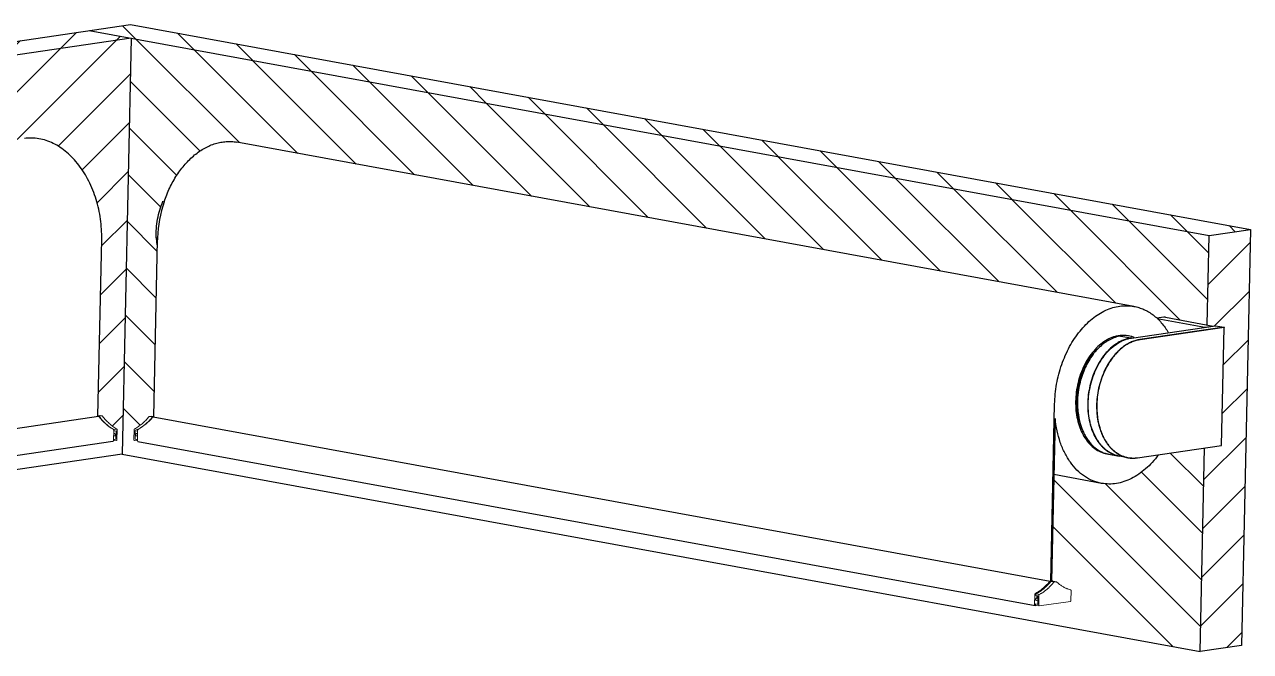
# Model space of a CAD drawing. Header units: inches. Extents: x 400 to 591, y -105 to 194.
# Drawn here: x 445.84 to 452.65, y 66.95 to 70.43 of the extents above; entities that cross this region are included whole.
import ezdxf

# ---------------------------------------------------------------- set-up
doc = ezdxf.new("R2010")
doc.units = ezdxf.units.IN
doc.header["$MEASUREMENT"] = 0
for name, color, linetype, lineweight in [('FABRIC-ROLL', 7, 'Continuous', 30), ('HEMBAR-ENDCAP', 7, 'Continuous', 9), ('SHADE-BRACKET', 7, 'Continuous', 30), ('STRUCTURE-SUB-STRUCTURE_THICK', 7, 'Continuous', 30), ('STRUCTURE-SUB-STRUCTURE_THIN', 7, 'Continuous', 9), ('TEXT', 7, 'Continuous', 18)]:
    doc.layers.add(name, color=color, linetype=linetype, lineweight=lineweight)

# ---------------------------------------------------------------- blocks, each defined once
blk = doc.blocks.new('VIEW_2_085633')
at = {"layer": 'STRUCTURE-SUB-STRUCTURE_THIN', "transparency": 33554559}
h = blk.add_hatch(dxfattribs=at)
h.set_pattern_fill('ANSI31', color=256, scale=1.5)
h.paths.add_polyline_path([(446.4296, 70.3555), (446.1965, 70.3982), (440.1925, 69.5181), (440.4257, 69.4754)])
h = blk.add_hatch(dxfattribs=at)
h.set_pattern_fill('ANSI31', color=256, scale=1.5, angle=90)
h.paths.add_polyline_path([(446.4259, 70.4318), (446.1965, 70.3982), (452.4206, 69.2589), (452.65, 69.2925)])
h = blk.add_hatch(dxfattribs=at)
h.set_pattern_fill('ANSI31', color=256, scale=1.5)
h.paths.add_polyline_path([(452.65, 69.2925), (452.4206, 69.2589), (452.4099, 68.7618), (452.4428, 68.7558), (452.4563, 68.7578), (452.5053, 68.7488), (452.5033, 68.7485), (452.4892, 68.0919), (452.3952, 68.0782), (452.3709, 66.947), (452.6003, 66.9806)])
at = {"layer": 'FABRIC-ROLL', "linetype": 'Continuous'}
for p, q in [((452.0023, 68.8653), (447.017, 69.7778)), ((446.6066, 69.4489), (446.6066, 69.4491)), ((446.6066, 69.4489), (446.6066, 69.4491)), ((446.2453, 68.2542), (446.2664, 69.2384)), ((446.5553, 68.2505), (446.5764, 69.2346)), ((451.5405, 67.3354), (451.5617, 68.3221)), ((441.3434, 67.5352), (446.248, 68.2542)), ((446.5526, 68.2505), (451.5378, 67.338)), ((451.5646, 68.2425), (451.5452, 67.3378)), ((441.4244, 67.3965), (446.329, 68.1154)), ((446.4677, 68.115), (451.4529, 67.2025)), ((451.8222, 67.8816), (451.5579, 67.93))]:
    blk.add_line(p, q, dxfattribs=at)
at = {"layer": 'FABRIC-ROLL', "color": 7, "linetype": 'Continuous'}
for p, q in [((446.5696, 69.2469), (446.5696, 69.2471)), ((446.5696, 69.2471), (446.5696, 69.2469))]:
    blk.add_line(p, q, dxfattribs=at)
at = {"layer": 'FABRIC-ROLL', "linetype": 'Continuous'}
blk.add_arc((447.2967, 69.2183), 0.7205, 161.49634, 177.75657, dxfattribs=at)
at = {"layer": 'FABRIC-ROLL', "color": 7, "linetype": 'Continuous'}
for centre, radius, start, end in [((447.0121, 69.264), 0.4428, 182.21292, 183.86288), ((447.005, 69.2636), 0.4356, 183.86318, 184.68506), ((446.9865, 69.2617), 0.4171, 184.6437, 189.51261), ((447.2738, 69.2196), 0.6975, 177.78756, 178.76739)]:
    blk.add_arc(centre, radius, start, end, dxfattribs=at)
at = {"layer": 'FABRIC-ROLL', "linetype": 'Continuous'}
for points, knots in [([(446.2664, 69.2384), (446.2672, 69.2758), (446.2627, 69.3508), (446.2385, 69.46), (446.198, 69.5615), (446.1516, 69.6368), (446.108, 69.6883), (446.0733, 69.7215), (446.0365, 69.7495), (445.998, 69.7717), (445.9583, 69.7881), (445.918, 69.7982), (445.8775, 69.802), (445.8507, 69.8002), (445.8376, 69.7983)], [0, 0, 0, 0, 0.141868, 0.283873, 0.42247, 0.554553, 0.617508, 0.678137, 0.736403, 0.792396, 0.846335, 0.898578, 0.949606, 1, 1, 1, 1]), ([(446.6135, 69.447), (446.6223, 69.4733), (446.6428, 69.5242), (446.682, 69.5946), (446.7284, 69.6562), (446.7805, 69.7073), (446.8371, 69.7463), (446.8874, 69.7681), (446.9279, 69.778), (446.958, 69.7818), (446.9878, 69.7819), (447.0074, 69.7796), (447.017, 69.7778)], [0, 0, 0, 0, 0.147273, 0.289782, 0.425848, 0.554344, 0.674896, 0.788059, 0.842418, 0.895621, 0.948017, 1, 1, 1, 1]), ([(446.5696, 69.2471), (446.569, 69.2642), (446.5696, 69.2988), (446.5762, 69.3502), (446.5883, 69.4006), (446.5999, 69.4331), (446.6066, 69.4489)], [0, 0, 0, 0, 0.248403, 0.5, 0.751597, 1, 1, 1, 1]), ([(451.5617, 68.3221), (451.5625, 68.3594), (451.5701, 68.4339), (451.5981, 68.5417), (451.6417, 68.6413), (451.69, 68.7147), (451.7345, 68.7646), (451.7696, 68.7965), (451.8066, 68.823), (451.8449, 68.8439), (451.8842, 68.8589), (451.9239, 68.8677), (451.9635, 68.8702), (451.9896, 68.8676), (452.0023, 68.8653)], [0, 0, 0, 0, 0.14299, 0.286046, 0.425458, 0.55797, 0.620953, 0.681471, 0.739484, 0.79508, 0.848488, 0.900085, 0.950382, 1, 1, 1, 1]), ([(452.0023, 68.8653), (452.0118, 68.8636), (452.0306, 68.8589), (452.058, 68.8485), (452.0843, 68.8347), (452.1182, 68.8118), (452.1571, 68.7748), (452.1822, 68.7393), (452.1935, 68.7201)], [0, 0, 0, 0, 0.116877, 0.234651, 0.354176, 0.47622, 0.730011, 1, 1, 1, 1]), ([(451.8222, 67.8816), (451.8139, 67.8832), (451.7974, 67.8871), (451.765, 67.8986), (451.7261, 67.9198), (451.6841, 67.9549), (451.6472, 67.999), (451.6161, 68.051), (451.5915, 68.1099), (451.5737, 68.1744), (451.5669, 68.2194), (451.5646, 68.2425)], [0, 0, 0, 0, 0.053473, 0.107263, 0.216852, 0.331032, 0.451307, 0.578484, 0.712701, 0.853513, 1, 1, 1, 1]), ([(452.1376, 68.0395), (452.1271, 68.0252), (452.1051, 67.9981), (452.0687, 67.962), (452.03, 67.9317), (451.9896, 67.9077), (451.9479, 67.8903), (451.9057, 67.8799), (451.8636, 67.8765), (451.8358, 67.8792), (451.8222, 67.8816)], [0, 0, 0, 0, 0.143562, 0.281389, 0.413253, 0.539261, 0.659888, 0.776007, 0.888862, 1, 1, 1, 1])]:
    blk.add_open_spline(points, degree=3, knots=knots, dxfattribs=at)
at = {"layer": 'HEMBAR-ENDCAP', "linetype": 'Continuous'}
for p, q in [((446.2577, 68.2586), (446.2453, 68.2568)), ((446.2453, 68.257), (446.2568, 68.2586)), ((446.2453, 68.2551), (446.2506, 68.2541)), ((446.2681, 68.2567), (446.2506, 68.2541)), ((446.2521, 68.2534), (446.2527, 68.2528)), ((446.2568, 68.2586), (446.2577, 68.2586)), ((446.2577, 68.2586), (446.2681, 68.2567)), ((446.5424, 68.2553), (446.5321, 68.2538)), ((446.5321, 68.2538), (446.5499, 68.2506)), ((446.5432, 68.2553), (446.5424, 68.2553)), ((446.5424, 68.2553), (446.5553, 68.253)), ((446.5432, 68.2553), (446.5553, 68.2531)), ((446.5484, 68.2499), (446.5478, 68.2493)), ((446.5553, 68.2514), (446.5499, 68.2506)), ((446.333, 68.1768), (446.3318, 68.1197)), ((446.337, 68.1257), (446.3322, 68.1266)), ((446.3385, 68.1454), (446.3324, 68.1445)), ((446.3377, 68.1586), (446.3329, 68.1595)), ((446.3507, 68.1835), (446.3332, 68.1809)), ((446.3337, 68.1251), (446.3336, 68.1205)), ((446.3454, 68.1268), (446.3337, 68.1251)), ((446.3348, 68.1777), (446.3347, 68.1724)), ((446.3464, 68.1742), (446.3347, 68.1724)), ((446.3454, 68.1268), (446.3464, 68.1742)), ((446.3523, 68.1802), (446.3511, 68.123)), ((446.4467, 68.1807), (446.4454, 68.1235)), ((446.4484, 68.1839), (446.4662, 68.1806)), ((446.4515, 68.127), (446.4525, 68.1744)), ((446.4515, 68.127), (446.4633, 68.1249)), ((446.4525, 68.1744), (446.4644, 68.1722)), ((446.4589, 68.1453), (446.4656, 68.1441)), ((446.4596, 68.1256), (446.4643, 68.1263)), ((446.4603, 68.1585), (446.465, 68.1592)), ((446.4633, 68.1249), (446.4632, 68.1202)), ((446.4645, 68.1774), (446.4644, 68.1722)), ((446.4662, 68.1736), (446.4644, 68.1722)), ((446.465, 68.1592), (446.4659, 68.1592)), ((446.4663, 68.1765), (446.4651, 68.1194)), ((446.3318, 68.1197), (446.3314, 68.1177)), ((446.3321, 68.1177), (446.3492, 68.1202)), ((446.4472, 68.1206), (446.4647, 68.1173)), ((446.4651, 68.1194), (446.4654, 68.1174)), ((451.5526, 67.3382), (451.5423, 67.3367)), ((451.5601, 67.3335), (451.5423, 67.3367)), ((451.5452, 67.3407), (451.5495, 67.3399)), ((451.5534, 67.3382), (451.5526, 67.3382)), ((451.5704, 67.335), (451.5526, 67.3382)), ((451.5534, 67.3382), (451.5712, 67.335)), ((451.5704, 67.335), (451.5601, 67.3335)), ((451.5712, 67.335), (451.5704, 67.335)), ((451.4516, 67.2639), (451.4503, 67.2069)), ((451.4566, 67.2386), (451.4574, 67.2403)), ((451.4569, 67.2636), (451.4567, 67.2584)), ((451.4686, 67.2562), (451.4567, 67.2584)), ((451.4574, 67.2403), (451.4584, 67.2417)), ((451.4584, 67.2417), (451.4596, 67.2427)), ((451.4764, 67.2635), (451.4586, 67.2668)), ((451.4596, 67.2427), (451.461, 67.2431)), ((451.4657, 67.2438), (451.461, 67.2431)), ((451.4628, 67.2431), (451.463, 67.2517)), ((451.4657, 67.2438), (451.4667, 67.2438)), ((451.4657, 67.2438), (451.4661, 67.2438)), ((451.4661, 67.2438), (451.4667, 67.2438)), ((451.4684, 67.2435), (451.4667, 67.2438)), ((451.4676, 67.2089), (451.4686, 67.2562)), ((451.4747, 67.2603), (451.4734, 67.2031)), ((451.4914, 67.2882), (451.4913, 67.2881)), ((451.4915, 67.2881), (451.4913, 67.288)), ((451.5043, 67.2813), (451.504, 67.2812)), ((451.5043, 67.2811), (451.5041, 67.281)), ((451.652, 67.2293), (451.6532, 67.2865)), ((451.4529, 67.2025), (451.4537, 67.2025)), ((451.4537, 67.2025), (451.4588, 67.2032)), ((451.4557, 67.211), (451.4556, 67.2064)), ((451.4676, 67.2089), (451.4557, 67.211)), ((451.4562, 67.2368), (451.4566, 67.2386)), ((451.4562, 67.2349), (451.4562, 67.2368)), ((451.4565, 67.2332), (451.4562, 67.2349)), ((451.4572, 67.2317), (451.4565, 67.2332)), ((451.4582, 67.2306), (451.4572, 67.2317)), ((451.4574, 67.2035), (451.4752, 67.2002)), ((451.459, 67.2302), (451.4582, 67.2306)), ((451.4594, 67.23), (451.459, 67.2302)), ((451.4596, 67.23), (451.4594, 67.23)), ((451.468, 67.2284), (451.4596, 67.23)), ((451.4638, 67.2096), (451.4676, 67.2102)), ((451.4752, 67.2002), (451.4757, 67.2002)), ((451.4757, 67.2002), (451.6496, 67.2257))]:
    blk.add_line(p, q, dxfattribs=at)
for centre, radius, start, end in [((446.4485, 68.3813), 0.2312, 239.38752, 240.07567), ((446.3276, 68.1376), 0.0139, 287.97977, 295.66248), ((446.321, 68.1567), 0.0208, 49.04839, 54.94033), ((446.3396, 68.1397), 0.0142, 259.62398, 261.61056), ((446.4697, 68.1366), 0.0133, 241.50077, 250.09294), ((446.4622, 68.1401), 0.0139, 278.34744, 282.41648), ((446.3596, 68.3794), 0.2256, 298.19888, 298.92484), ((446.3314, 68.1193), 0.00168, 278.32037, 291.03827), ((446.4653, 68.1189), 0.00161, 246.21008, 259.63203), ((451.3046, 67.5282), 0.3043, 314.1767, 314.67322), ((451.2891, 67.5432), 0.3259, 314.74872, 320.17466), ((451.2776, 67.553), 0.341, 320.15098, 320.35812), ((451.6922, 67.4869), 0.2044, 226.24581, 226.69507), ((451.3483, 67.4666), 0.2241, 298.19475, 298.85191), ((451.3681, 67.4653), 0.229, 298.20805, 300.3511), ((451.3384, 67.4875), 0.2513, 304.23925, 304.93723), ((451.3336, 67.4943), 0.2597, 304.95107, 307.39342), ((451.3652, 67.4703), 0.2348, 300.34947, 301.24152), ((451.3635, 67.4731), 0.2381, 301.24204, 301.94864), ((451.3613, 67.4767), 0.2423, 301.95145, 303.15521), ((451.3558, 67.485), 0.2522, 303.17344, 306.01544), ((451.3493, 67.4939), 0.2633, 306.0816, 307.83226), ((451.3386, 67.5073), 0.2804, 307.87461, 312.09474), ((451.3319, 67.5149), 0.2905, 312.08044, 312.24008), ((451.6915, 67.4478), 0.1636, 247.80692, 249.62499), ((451.6907, 67.4455), 0.161, 249.61394, 255.97319), ((451.4607, 67.2349), 0.00498, 255.02757, 255.52174), ((451.4608, 67.2362), 0.00633, 259.18683, 259.48033)]:
    blk.add_arc(centre, radius, start, end, dxfattribs=at)
for points, knots in [([(446.248, 68.2542), (446.2485, 68.2543), (446.2497, 68.254), (446.2506, 68.2532), (446.251, 68.2528)], [0, 0, 0, 0, 0.465123, 1, 1, 1, 1]), ([(446.2506, 68.2541), (446.2508, 68.2541), (446.2514, 68.2539), (446.2518, 68.2536), (446.2521, 68.2534)], [0, 0, 0, 0, 0.481725, 1, 1, 1, 1]), ([(446.251, 68.2528), (446.2624, 68.2383), (446.2867, 68.2119), (446.3156, 68.1906), (446.3305, 68.182)], [0, 0, 0, 0, 0.516656, 1, 1, 1, 1]), ([(446.2527, 68.2528), (446.2584, 68.2455), (446.2701, 68.2316), (446.2892, 68.2126), (446.3094, 68.1961), (446.3236, 68.1866), (446.3308, 68.1823)], [0, 0, 0, 0, 0.262123, 0.516219, 0.762133, 1, 1, 1, 1]), ([(446.2681, 68.2567), (446.2683, 68.2567), (446.2687, 68.2566), (446.2693, 68.2563), (446.2698, 68.2559), (446.2701, 68.2555), (446.2702, 68.2553)], [0, 0, 0, 0, 0.22963, 0.4715, 0.728126, 1, 1, 1, 1]), ([(446.2702, 68.2553), (446.2761, 68.2478), (446.2882, 68.2336), (446.3079, 68.2142), (446.3286, 68.1974), (446.3433, 68.1878), (446.3507, 68.1835)], [0, 0, 0, 0, 0.262487, 0.516699, 0.762483, 1, 1, 1, 1]), ([(446.53, 68.2525), (446.524, 68.2453), (446.5116, 68.2315), (446.4915, 68.2129), (446.4706, 68.1969), (446.4558, 68.1879), (446.4484, 68.1839)], [0, 0, 0, 0, 0.26333, 0.517827, 0.763327, 1, 1, 1, 1]), ([(446.5478, 68.2493), (446.542, 68.2422), (446.5299, 68.2288), (446.5105, 68.2107), (446.4902, 68.1949), (446.4759, 68.186), (446.4687, 68.182)], [0, 0, 0, 0, 0.262922, 0.517289, 0.762935, 1, 1, 1, 1]), ([(446.5496, 68.2492), (446.5379, 68.2352), (446.5132, 68.2098), (446.4839, 68.1896), (446.469, 68.1816)], [0, 0, 0, 0, 0.517782, 1, 1, 1, 1]), ([(446.5321, 68.2538), (446.5319, 68.2538), (446.5315, 68.2537), (446.531, 68.2534), (446.5304, 68.253), (446.5301, 68.2527), (446.53, 68.2525)], [0, 0, 0, 0, 0.2282, 0.469483, 0.726572, 1, 1, 1, 1]), ([(446.5499, 68.2506), (446.5497, 68.2505), (446.5491, 68.2504), (446.5487, 68.2501), (446.5484, 68.2499)], [0, 0, 0, 0, 0.480382, 1, 1, 1, 1]), ([(446.5526, 68.2505), (446.5521, 68.2506), (446.5509, 68.2504), (446.55, 68.2497), (446.5496, 68.2492)], [0, 0, 0, 0, 0.462707, 1, 1, 1, 1]), ([(446.3305, 68.182), (446.3314, 68.1815), (446.3327, 68.1799), (446.3331, 68.1778), (446.333, 68.1768)], [0, 0, 0, 0, 0.468259, 1, 1, 1, 1]), ([(446.3332, 68.1809), (446.3334, 68.1808), (446.3339, 68.1804), (446.3344, 68.1796), (446.3347, 68.1788), (446.3348, 68.1782), (446.3348, 68.1778), (446.3348, 68.1777)], [0, 0, 0, 0, 0.221263, 0.467818, 0.731793, 0.866643, 1, 1, 1, 1]), ([(446.3385, 68.1454), (446.3388, 68.1455), (446.3394, 68.1456), (446.3402, 68.1461), (446.3409, 68.1467), (446.3414, 68.1475), (446.3419, 68.1485), (446.3422, 68.1496), (446.3423, 68.1507), (446.3423, 68.1519), (446.3422, 68.1531), (446.3419, 68.1543), (446.3414, 68.1554), (446.3409, 68.1563), (446.3402, 68.1572), (446.3394, 68.1579), (446.3386, 68.1583), (446.338, 68.1585), (446.3377, 68.1586)], [0, 0, 0, 0, 0.050846, 0.103277, 0.158598, 0.217545, 0.280301, 0.346568, 0.415667, 0.486641, 0.558377, 0.629694, 0.699444, 0.766621, 0.830451, 0.890499, 0.946852, 1, 1, 1, 1]), ([(446.3507, 68.1835), (446.351, 68.1834), (446.3514, 68.183), (446.3519, 68.1822), (446.3522, 68.1814), (446.3523, 68.1808), (446.3523, 68.1804), (446.3523, 68.1802)], [0, 0, 0, 0, 0.221263, 0.467818, 0.731793, 0.866643, 1, 1, 1, 1]), ([(446.4484, 68.1839), (446.4482, 68.1838), (446.448, 68.1837), (446.4476, 68.1833), (446.4471, 68.1826), (446.4468, 68.1819), (446.4467, 68.1812), (446.4467, 68.1809), (446.4467, 68.1807)], [0, 0, 0, 0, 0.106347, 0.220097, 0.466172, 0.730758, 0.866116, 1, 1, 1, 1]), ([(446.4589, 68.1453), (446.4586, 68.1454), (446.4581, 68.1456), (446.4574, 68.146), (446.4567, 68.1467), (446.4562, 68.1476), (446.4558, 68.1485), (446.4555, 68.1496), (446.4554, 68.1508), (446.4555, 68.152), (446.4557, 68.1532), (446.456, 68.1543), (446.4565, 68.1554), (446.4571, 68.1563), (446.4578, 68.1572), (446.4586, 68.1578), (446.4594, 68.1583), (446.46, 68.1584), (446.4603, 68.1585)], [0, 0, 0, 0, 0.050102, 0.101905, 0.156819, 0.215612, 0.278463, 0.345038, 0.414595, 0.486124, 0.558438, 0.630288, 0.700465, 0.767899, 0.831766, 0.891611, 0.947522, 1, 1, 1, 1]), ([(446.4662, 68.1806), (446.4661, 68.1806), (446.4658, 68.1804), (446.4654, 68.18), (446.4649, 68.1794), (446.4646, 68.1786), (446.4645, 68.1779), (446.4645, 68.1776), (446.4645, 68.1774)], [0, 0, 0, 0, 0.106347, 0.220097, 0.466172, 0.730758, 0.866116, 1, 1, 1, 1]), ([(446.469, 68.1816), (446.4686, 68.1814), (446.467, 68.1801), (446.4663, 68.178), (446.4663, 68.1765)], [0, 0, 0, 0, 0.223982, 1, 1, 1, 1]), ([(446.3314, 68.1177), (446.3312, 68.1171), (446.3306, 68.1161), (446.3295, 68.1155), (446.329, 68.1154)], [0, 0, 0, 0, 0.535159, 1, 1, 1, 1]), ([(446.3336, 68.1205), (446.3336, 68.1203), (446.3335, 68.12), (446.3334, 68.1194), (446.3332, 68.1187), (446.3328, 68.1182), (446.3324, 68.1179), (446.3321, 68.1178), (446.332, 68.1177)], [0, 0, 0, 0, 0.143007, 0.282774, 0.545586, 0.783051, 0.893576, 1, 1, 1, 1]), ([(446.3511, 68.123), (446.3511, 68.1229), (446.3511, 68.1225), (446.3509, 68.1218), (446.3507, 68.1212), (446.3503, 68.1208), (446.35, 68.1205), (446.3496, 68.1203), (446.3493, 68.1202), (446.3492, 68.1202)], [0, 0, 0, 0, 0.145657, 0.28728, 0.550003, 0.670743, 0.784799, 0.893763, 1, 1, 1, 1]), ([(446.4454, 68.1235), (446.4454, 68.1233), (446.4454, 68.123), (446.4455, 68.1223), (446.4458, 68.1217), (446.4461, 68.1212), (446.4464, 68.1209), (446.4468, 68.1207), (446.447, 68.1206), (446.4472, 68.1206)], [0, 0, 0, 0, 0.147011, 0.289752, 0.553535, 0.674055, 0.787377, 0.895179, 1, 1, 1, 1]), ([(446.4632, 68.1202), (446.4632, 68.1201), (446.4633, 68.1198), (446.4633, 68.1192), (446.4635, 68.1186), (446.4638, 68.1181), (446.464, 68.1178), (446.4643, 68.1176), (446.4645, 68.1175), (446.4646, 68.1174)], [0, 0, 0, 0, 0.143929, 0.28446, 0.54801, 0.67006, 0.785444, 0.894957, 1, 1, 1, 1]), ([(446.4654, 68.1174), (446.4655, 68.1168), (446.466, 68.116), (446.4669, 68.1152), (446.4674, 68.1151), (446.4677, 68.115)], [0, 0, 0, 0, 0.535723, 0.77376, 1, 1, 1, 1]), ([(451.5167, 67.3099), (451.5146, 67.3079), (451.5065, 67.3003), (451.498, 67.2931), (451.4915, 67.2881)], [0, 0, 0, 0, 0.254197, 1, 1, 1, 1]), ([(451.5349, 67.3367), (451.5317, 67.3328), (451.5188, 67.318), (451.5045, 67.3044), (451.4932, 67.2952)], [0, 0, 0, 0, 0.256968, 1, 1, 1, 1]), ([(451.558, 67.3322), (451.5556, 67.3293), (451.5459, 67.3179), (451.5354, 67.3073), (451.5272, 67.2998)], [0, 0, 0, 0, 0.255069, 1, 1, 1, 1]), ([(451.5378, 67.338), (451.5373, 67.3381), (451.5361, 67.3379), (451.5353, 67.3371), (451.5349, 67.3367)], [0, 0, 0, 0, 0.462707, 1, 1, 1, 1]), ([(451.54, 67.3359), (451.5398, 67.3364), (451.5393, 67.3374), (451.5383, 67.3379), (451.5378, 67.338)], [0, 0, 0, 0, 0.534182, 1, 1, 1, 1]), ([(451.5423, 67.3367), (451.5421, 67.3367), (451.5417, 67.3366), (451.5412, 67.3363), (451.5406, 67.3359), (451.5403, 67.3356), (451.5402, 67.3354)], [0, 0, 0, 0, 0.2282, 0.469483, 0.726572, 1, 1, 1, 1]), ([(451.5495, 67.3399), (451.5492, 67.34), (451.5485, 67.3399), (451.5474, 67.3395), (451.5465, 67.3386), (451.5461, 67.3379), (451.5459, 67.3375)], [0, 0, 0, 0, 0.216665, 0.451105, 0.7125, 1, 1, 1, 1]), ([(451.5508, 67.3392), (451.5507, 67.3393), (451.5504, 67.3396), (451.5499, 67.3398), (451.5495, 67.3399)], [0, 0, 0, 0, 0.260521, 1, 1, 1, 1]), ([(451.5601, 67.3335), (451.5599, 67.3335), (451.5595, 67.3334), (451.559, 67.3331), (451.5585, 67.3327), (451.5581, 67.3324), (451.558, 67.3322)], [0, 0, 0, 0, 0.2282, 0.469483, 0.726572, 1, 1, 1, 1]), ([(451.5725, 67.3343), (451.5723, 67.3345), (451.572, 67.3347), (451.5716, 67.3349), (451.5713, 67.335), (451.5712, 67.335)], [0, 0, 0, 0, 0.5108, 0.756939, 1, 1, 1, 1]), ([(451.6298, 67.2964), (451.6246, 67.2985), (451.6143, 67.3033), (451.5996, 67.3121), (451.5856, 67.3224), (451.5768, 67.3302), (451.5725, 67.3343)], [0, 0, 0, 0, 0.243219, 0.490274, 0.742233, 1, 1, 1, 1]), ([(451.4542, 67.2691), (451.4538, 67.2688), (451.4523, 67.2676), (451.4516, 67.2655), (451.4516, 67.2639)], [0, 0, 0, 0, 0.223982, 1, 1, 1, 1]), ([(451.4596, 67.23), (451.4593, 67.23), (451.4588, 67.2302), (451.4581, 67.2307), (451.4574, 67.2314), (451.4569, 67.2322), (451.4565, 67.2332), (451.4562, 67.2343), (451.4561, 67.2354), (451.4562, 67.2366), (451.4564, 67.2378), (451.4567, 67.239), (451.4572, 67.24), (451.4578, 67.241), (451.4585, 67.2418), (451.4593, 67.2425), (451.4601, 67.2429), (451.4607, 67.2431), (451.461, 67.2431)], [0, 0, 0, 0, 0.050102, 0.101905, 0.156819, 0.215612, 0.278463, 0.345038, 0.414595, 0.486124, 0.558438, 0.630288, 0.700465, 0.767899, 0.831766, 0.891611, 0.947522, 1, 1, 1, 1]), ([(451.4932, 67.2952), (451.4903, 67.2928), (451.4786, 67.2837), (451.4661, 67.2756), (451.4565, 67.2703)], [0, 0, 0, 0, 0.256098, 1, 1, 1, 1]), ([(451.4586, 67.2668), (451.4584, 67.2667), (451.4582, 67.2666), (451.4578, 67.2662), (451.4573, 67.2655), (451.457, 67.2648), (451.4569, 67.2641), (451.4569, 67.2638), (451.4569, 67.2636)], [0, 0, 0, 0, 0.106347, 0.220097, 0.466172, 0.730758, 0.866116, 1, 1, 1, 1]), ([(451.4798, 67.2797), (451.4781, 67.2785), (451.4712, 67.274), (451.464, 67.2697), (451.4586, 67.2668)], [0, 0, 0, 0, 0.253422, 1, 1, 1, 1]), ([(451.463, 67.2517), (451.463, 67.2522), (451.4632, 67.2541), (451.4643, 67.2561), (451.4655, 67.2568)], [0, 0, 0, 0, 0.271357, 1, 1, 1, 1]), ([(451.4764, 67.2635), (451.4763, 67.2635), (451.476, 67.2633), (451.4756, 67.2629), (451.4751, 67.2623), (451.4748, 67.2615), (451.4747, 67.2608), (451.4747, 67.2605), (451.4747, 67.2603)], [0, 0, 0, 0, 0.106347, 0.220097, 0.466172, 0.730758, 0.866116, 1, 1, 1, 1]), ([(451.6532, 67.2865), (451.6532, 67.2867), (451.6532, 67.287), (451.6532, 67.2875), (451.653, 67.2879), (451.6528, 67.2883), (451.6526, 67.2887), (451.6523, 67.2889), (451.652, 67.2891), (451.6518, 67.2892), (451.6517, 67.2892)], [0, 0, 0, 0, 0.146439, 0.288896, 0.425008, 0.55343, 0.674138, 0.787828, 0.895857, 1, 1, 1, 1]), ([(451.4503, 67.2069), (451.4503, 67.2064), (451.4504, 67.2053), (451.4509, 67.2039), (451.4518, 67.2029), (451.4526, 67.2025), (451.4529, 67.2025)], [0, 0, 0, 0, 0.290255, 0.554729, 0.788353, 1, 1, 1, 1]), ([(451.4556, 67.2064), (451.4556, 67.2062), (451.4556, 67.2059), (451.4557, 67.2052), (451.456, 67.2046), (451.4563, 67.2041), (451.4566, 67.2038), (451.457, 67.2036), (451.4572, 67.2035), (451.4574, 67.2035)], [0, 0, 0, 0, 0.147011, 0.289752, 0.553535, 0.674055, 0.787377, 0.895179, 1, 1, 1, 1]), ([(451.4734, 67.2031), (451.4734, 67.203), (451.4735, 67.2026), (451.4736, 67.2019), (451.4738, 67.2013), (451.4742, 67.2008), (451.4745, 67.2005), (451.4748, 67.2003), (451.4751, 67.2002), (451.4752, 67.2002)], [0, 0, 0, 0, 0.147011, 0.289752, 0.553535, 0.674055, 0.787377, 0.895179, 1, 1, 1, 1]), ([(451.6496, 67.2257), (451.6498, 67.2257), (451.6501, 67.2258), (451.6505, 67.2261), (451.6509, 67.2264), (451.6513, 67.2269), (451.6516, 67.2274), (451.6518, 67.228), (451.652, 67.2287), (451.652, 67.2291), (451.652, 67.2293)], [0, 0, 0, 0, 0.101339, 0.210173, 0.327274, 0.452449, 0.584573, 0.721709, 0.861362, 1, 1, 1, 1])]:
    blk.add_open_spline(points, degree=3, knots=knots, dxfattribs=at)
at = {"layer": 'SHADE-BRACKET', "linetype": 'Continuous'}
for p, q in [((451.9893, 68.6893), (452.4563, 68.7578)), ((452.5029, 68.7493), (452.0359, 68.6808)), ((452.5033, 68.7485), (452.0364, 68.6801)), ((452.1677, 68.8045), (452.1298, 68.7989)), ((452.1317, 68.7974), (452.3955, 68.749)), ((452.1781, 68.8043), (452.4423, 68.7559)), ((452.3955, 68.749), (452.4423, 68.7559)), ((452.3955, 68.749), (452.3955, 68.7489)), ((452.4423, 68.7557), (452.4423, 68.7559)), ((452.4563, 68.7578), (452.5029, 68.7493)), ((452.4892, 68.0924), (452.5033, 68.7485)), ((452.5029, 68.7493), (452.5033, 68.7489)), ((452.5033, 68.7489), (452.5033, 68.7485)), ((451.9185, 68.6976), (451.9088, 68.6994)), ((451.9285, 68.7002), (451.9297, 68.7001)), ((451.9297, 68.7001), (451.9855, 68.6899)), ((451.9867, 68.6897), (451.9855, 68.6897)), ((451.9882, 68.6891), (451.9867, 68.6897)), ((451.8034, 68.631), (451.8029, 68.6305)), ((451.8034, 68.6309), (451.803, 68.6304)), ((451.7832, 68.5023), (451.7831, 68.5021)), ((451.7837, 68.5019), (451.7836, 68.5018)), ((451.7857, 68.5009), (451.7858, 68.5011)), ((451.7857, 68.5009), (451.7858, 68.5011)), ((451.7033, 68.4442), (451.7029, 68.4428)), ((451.7032, 68.4442), (451.7029, 68.4428)), ((451.7488, 68.2991), (451.7488, 68.2989)), ((451.7488, 68.2989), (451.7488, 68.2991)), ((451.702, 68.2207), (451.702, 68.2206)), ((451.702, 68.2207), (451.702, 68.2206)), ((451.7063, 68.2029), (451.7063, 68.2031)), ((451.7067, 68.2033), (451.7066, 68.2035)), ((451.7186, 68.1725), (451.7188, 68.172)), ((451.719, 68.1728), (451.7192, 68.1724)), ((451.7888, 68.1355), (451.7889, 68.1354)), ((451.7888, 68.1355), (451.7889, 68.1353)), ((451.8017, 68.0684), (451.7922, 68.0701)), ((452.0217, 68.0239), (452.4892, 68.0924)), ((452.0218, 68.0234), (452.4887, 68.0919)), ((452.4887, 68.0919), (452.4892, 68.0922)), ((452.4892, 68.0922), (452.4892, 68.0924)), ((451.8624, 68.0437), (451.9194, 68.0333)), ((451.9688, 68.0242), (451.9223, 68.0328)), ((452.0217, 68.024), (452.0223, 68.024))]:
    blk.add_line(p, q, dxfattribs=at)
for centre, radius, start, end in [((451.9451, 68.5272), 0.1769, 98.36146, 105.2171), ((451.864, 68.5498), 0.1688, 61.94985, 65.1554), ((451.9436, 68.545), 0.1589, 73.52049, 79.62039), ((451.9434, 68.5441), 0.1599, 72.58381, 73.52302), ((451.9432, 68.5436), 0.1604, 71.23178, 72.58351), ((451.9426, 68.5417), 0.1624, 67.92133, 71.22469), ((452.027, 68.3969), 0.3235, 137.96654, 141.16021), ((452.0503, 68.3907), 0.3447, 139.79372, 142.77394), ((452.0117, 68.4106), 0.303, 134.6724, 137.95019), ((452.0324, 68.4061), 0.321, 135.64077, 139.82993), ((452.0227, 68.4154), 0.3075, 135.13925, 135.49006), ((452.0204, 68.4177), 0.3043, 134.51228, 135.13995), ((452.0169, 68.4213), 0.2993, 133.45, 134.51466), ((452.0434, 68.4478), 0.2513, 124.72038, 125.04377), ((452.0362, 68.3894), 0.3354, 141.60039, 141.83551), ((452.0347, 68.3906), 0.3335, 141.15251, 141.60046), ((452.0624, 68.3814), 0.3599, 143.18106, 143.38927), ((452.0605, 68.3827), 0.3576, 142.75394, 143.18129), ((452.185, 68.3504), 0.3788, 145.40351, 147.10226), ((452.1966, 68.3263), 0.4493, 156.97082, 157.60647), ((452.0281, 68.3163), 0.3412, 196.29845, 196.85431), ((452.0234, 68.3149), 0.3363, 196.85291, 197.65915), ((452.0554, 68.3145), 0.3656, 194.88119, 195.24607), ((452.0516, 68.3134), 0.3617, 195.24547, 196.2856), ((452.0189, 68.3135), 0.3316, 197.65863, 198.35433), ((452.0136, 68.3117), 0.3259, 198.35189, 199.45349), ((452.0465, 68.3119), 0.3564, 196.2878, 196.81802), ((452.0406, 68.3101), 0.3502, 196.81688, 198.32757), ((452.0087, 68.31), 0.3208, 199.49165, 200.09703), ((451.9982, 68.306), 0.3096, 200.07948, 202.78292), ((452.0336, 68.3079), 0.3428, 198.33282, 198.85198), ((452.024, 68.3046), 0.3327, 198.84573, 201.7157), ((451.9868, 68.3012), 0.2972, 202.78329, 204.28422), ((452.0114, 68.2997), 0.3192, 201.73675, 202.53354), ((452.0082, 68.2983), 0.3157, 202.53493, 202.78315), ((452.0062, 68.2975), 0.3136, 202.783, 203.3408), ((452.004, 68.2966), 0.3112, 203.34151, 203.49601), ((452.038, 68.2751), 0.2857, 207.24684, 208.33958), ((452.0342, 68.2731), 0.2813, 208.34258, 208.56795), ((452.0326, 68.2722), 0.2796, 208.56779, 208.94659), ((452.0309, 68.2712), 0.2775, 208.94665, 209.27312), ((452.0293, 68.2704), 0.2757, 209.3203, 209.56353), ((452.026, 68.2685), 0.272, 209.5619, 211.05435), ((452.0213, 68.2657), 0.2664, 211.05924, 211.51892), ((452.0176, 68.2634), 0.2621, 211.51741, 213.05136), ((452.1417, 68.2889), 0.3446, 198.0879, 198.30095), ((452.1278, 68.2842), 0.3299, 198.27885, 203.57108), ((452.1383, 68.2878), 0.3401, 198.28466, 199.52617), ((452.1237, 68.2825), 0.3246, 199.51629, 203.59449), ((452.1057, 68.275), 0.306, 203.64064, 205.01443), ((452.108, 68.2759), 0.3076, 203.63666, 204.12115), ((452.1059, 68.275), 0.3053, 204.12148, 204.34313), ((452.1037, 68.274), 0.3028, 204.34281, 205.01823), ((452.0998, 68.2723), 0.2995, 205.01908, 205.49552), ((452.1002, 68.2724), 0.299, 205.01912, 205.46912), ((452.0978, 68.2713), 0.2972, 205.49569, 205.83581), ((452.0982, 68.2714), 0.2968, 205.46925, 205.80992), ((451.9134, 68.2354), 0.2011, 226.89414, 228.55281), ((452.0128, 68.2603), 0.2564, 213.0566, 213.71626), ((452.0104, 68.2588), 0.2536, 213.71707, 214.09615), ((451.8048, 68.2236), 0.1667, 273.87798, 275.64227), ((451.8808, 68.2014), 0.1584, 259.62632, 262.18478), ((451.8909, 68.1996), 0.1585, 255.92369, 259.62496), ((451.9481, 68.1896), 0.159, 253.87309, 258.9198)]:
    blk.add_arc(centre, radius, start, end, dxfattribs=at)
for points, knots in [([(452.1781, 68.8043), (452.1764, 68.8046), (452.1729, 68.8049), (452.1694, 68.8047), (452.1677, 68.8045)], [0, 0, 0, 0, 0.503167, 1, 1, 1, 1]), ([(451.8986, 68.6978), (451.8861, 68.6945), (451.8611, 68.6848), (451.826, 68.663), (451.793, 68.6342), (451.763, 68.5992), (451.7367, 68.5587), (451.7147, 68.5137), (451.6974, 68.4654), (451.6853, 68.4149), (451.6787, 68.3633), (451.6778, 68.312), (451.6825, 68.2622), (451.6928, 68.215), (451.7085, 68.1716), (451.7291, 68.1331), (451.7543, 68.1003), (451.7743, 68.0824), (451.7848, 68.0748)], [0, 0, 0, 0, 0.052245, 0.107529, 0.166194, 0.228205, 0.293235, 0.360725, 0.429945, 0.500056, 0.570165, 0.639378, 0.706857, 0.771872, 0.833866, 0.892512, 0.947782, 1, 1, 1, 1]), ([(451.9285, 68.7002), (451.9234, 68.6994), (451.9131, 68.6973), (451.8978, 68.6929), (451.8827, 68.6871), (451.8677, 68.6799), (451.853, 68.6715), (451.8335, 68.6583), (451.8198, 68.6468), (451.8111, 68.6386)], [0, 0, 0, 0, 0.115576, 0.233368, 0.353648, 0.476693, 0.602744, 0.731954, 1, 1, 1, 1]), ([(451.8431, 68.5975), (451.8532, 68.6099), (451.8747, 68.6328), (451.9053, 68.6563), (451.9308, 68.6708), (451.9501, 68.6793), (451.9696, 68.6857), (451.9828, 68.6884), (451.9893, 68.6893)], [0, 0, 0, 0, 0.273132, 0.530044, 0.65264, 0.771554, 0.887195, 1, 1, 1, 1]), ([(452.0359, 68.6808), (452.028, 68.6797), (452.0122, 68.6762), (451.9889, 68.6678), (451.966, 68.6563), (451.9438, 68.6418), (451.9225, 68.6243), (451.9022, 68.6042), (451.8832, 68.5816), (451.8717, 68.5652), (451.8662, 68.5567)], [0, 0, 0, 0, 0.110345, 0.224105, 0.341889, 0.464176, 0.591193, 0.722964, 0.859337, 1, 1, 1, 1]), ([(452.0364, 68.6801), (452.0289, 68.679), (452.0138, 68.6757), (451.9916, 68.668), (451.9698, 68.6573), (451.9485, 68.6439), (451.928, 68.6279), (451.9084, 68.6094), (451.8899, 68.5885), (451.8786, 68.5734), (451.8732, 68.5655)], [0, 0, 0, 0, 0.110994, 0.225241, 0.343302, 0.465642, 0.592501, 0.723937, 0.859853, 1, 1, 1, 1]), ([(451.9855, 68.6897), (451.9782, 68.6886), (451.9635, 68.6854), (451.9418, 68.6778), (451.9205, 68.6675), (451.9069, 68.659), (451.9003, 68.6544)], [0, 0, 0, 0, 0.238663, 0.484154, 0.737614, 1, 1, 1, 1]), ([(451.9723, 68.7013), (451.9636, 68.7029), (451.9459, 68.7047), (451.9282, 68.7035), (451.9193, 68.7022)], [0, 0, 0, 0, 0.496574, 1, 1, 1, 1]), ([(451.8991, 68.6536), (451.8869, 68.645), (451.8695, 68.6304), (451.8485, 68.6082), (451.8333, 68.5897), (451.8191, 68.5697), (451.8013, 68.541), (451.79, 68.5181), (451.7832, 68.5023)], [0, 0, 0, 0, 0.230874, 0.35159, 0.475626, 0.602785, 0.732805, 1, 1, 1, 1]), ([(451.6995, 68.4437), (451.7031, 68.458), (451.7116, 68.486), (451.7282, 68.526), (451.7483, 68.5631), (451.7641, 68.586), (451.7725, 68.5966)], [0, 0, 0, 0, 0.258811, 0.513245, 0.760972, 1, 1, 1, 1]), ([(451.7735, 68.596), (451.7655, 68.5852), (451.7504, 68.5623), (451.7311, 68.5253), (451.715, 68.4858), (451.7068, 68.4582), (451.7032, 68.4442)], [0, 0, 0, 0, 0.240063, 0.488008, 0.742018, 1, 1, 1, 1]), ([(451.7858, 68.5011), (451.788, 68.5062), (451.7968, 68.5261), (451.8072, 68.5453), (451.8158, 68.5591)], [0, 0, 0, 0, 0.254031, 1, 1, 1, 1]), ([(451.8662, 68.5567), (451.8576, 68.5434), (451.8417, 68.5152), (451.8226, 68.4702), (451.8082, 68.4225), (451.7987, 68.3732), (451.7944, 68.3235), (451.7952, 68.2822), (451.7986, 68.25), (451.8036, 68.2191), (451.8093, 68.1965), (451.8141, 68.1819)], [0, 0, 0, 0, 0.121948, 0.247635, 0.375712, 0.504691, 0.633036, 0.759245, 0.821135, 0.881989, 1, 1, 1, 1]), ([(451.867, 68.5562), (451.8583, 68.5428), (451.8425, 68.5147), (451.8234, 68.4695), (451.809, 68.4218), (451.7995, 68.3724), (451.7953, 68.3226), (451.7962, 68.2813), (451.7996, 68.2491), (451.8047, 68.2182), (451.8106, 68.1956), (451.8154, 68.1811)], [0, 0, 0, 0, 0.121988, 0.247724, 0.375846, 0.50486, 0.633215, 0.759403, 0.821269, 0.882089, 1, 1, 1, 1]), ([(451.8158, 68.5591), (451.8179, 68.5625), (451.8264, 68.5757), (451.8357, 68.5884), (451.8431, 68.5975)], [0, 0, 0, 0, 0.254241, 1, 1, 1, 1]), ([(451.7812, 68.4975), (451.7747, 68.4817), (451.7634, 68.4492), (451.7518, 68.3988), (451.7457, 68.3475), (451.7453, 68.3132), (451.7461, 68.2962)], [0, 0, 0, 0, 0.248774, 0.500481, 0.751943, 1, 1, 1, 1]), ([(451.7488, 68.2991), (451.7481, 68.3162), (451.7488, 68.3507), (451.7554, 68.4022), (451.7674, 68.4526), (451.779, 68.4851), (451.7857, 68.5009)], [0, 0, 0, 0, 0.248403, 0.5, 0.751597, 1, 1, 1, 1]), ([(451.6855, 68.341), (451.6857, 68.3496), (451.6866, 68.3669), (451.6903, 68.4013), (451.6952, 68.4269), (451.6995, 68.4437)], [0, 0, 0, 0, 0.248504, 0.498695, 1, 1, 1, 1]), ([(451.7029, 68.4428), (451.6982, 68.4242), (451.6912, 68.3866), (451.688, 68.3389), (451.689, 68.3012), (451.6923, 68.2648), (451.6974, 68.238), (451.702, 68.2207)], [0, 0, 0, 0, 0.256538, 0.511199, 0.636666, 0.760245, 1, 1, 1, 1]), ([(451.7006, 68.2206), (451.6979, 68.23), (451.6931, 68.2493), (451.6882, 68.2791), (451.6856, 68.3098), (451.6853, 68.3305), (451.6855, 68.341)], [0, 0, 0, 0, 0.241323, 0.489096, 0.742413, 1, 1, 1, 1]), ([(451.7461, 68.2962), (451.7469, 68.279), (451.7504, 68.2454), (451.758, 68.2124), (451.7629, 68.1966)], [0, 0, 0, 0, 0.509857, 1, 1, 1, 1]), ([(451.8115, 68.1047), (451.8068, 68.1109), (451.7978, 68.1239), (451.7859, 68.145), (451.7756, 68.1676), (451.7668, 68.1918), (451.7596, 68.2172), (451.7523, 68.2528), (451.7495, 68.2804), (451.7488, 68.2989)], [0, 0, 0, 0, 0.112622, 0.229029, 0.349223, 0.473099, 0.600454, 0.730998, 1, 1, 1, 1]), ([(451.7629, 68.1966), (451.7643, 68.192), (451.7702, 68.1742), (451.7776, 68.1568), (451.784, 68.1443)], [0, 0, 0, 0, 0.256341, 1, 1, 1, 1]), ([(451.7188, 68.172), (451.7224, 68.1638), (451.7302, 68.148), (451.7437, 68.1259), (451.7588, 68.106), (451.7701, 68.0941), (451.776, 68.0886)], [0, 0, 0, 0, 0.263507, 0.517856, 0.763187, 1, 1, 1, 1]), ([(451.8302, 68.1417), (451.8318, 68.1386), (451.838, 68.1263), (451.8451, 68.1145), (451.8509, 68.106)], [0, 0, 0, 0, 0.25537, 1, 1, 1, 1]), ([(451.831, 68.1422), (451.8326, 68.139), (451.8388, 68.1268), (451.8458, 68.115), (451.8516, 68.1066)], [0, 0, 0, 0, 0.25536, 1, 1, 1, 1]), ([(451.7803, 68.0847), (451.7856, 68.08), (451.7967, 68.0712), (451.8144, 68.0602), (451.833, 68.0516), (451.8459, 68.0475), (451.8524, 68.0459)], [0, 0, 0, 0, 0.25797, 0.509538, 0.756276, 1, 1, 1, 1]), ([(451.7848, 68.0748), (451.7949, 68.0675), (451.8164, 68.0551), (451.8403, 68.0478), (451.8522, 68.0456)], [0, 0, 0, 0, 0.506597, 1, 1, 1, 1]), ([(451.8004, 68.1166), (451.8038, 68.1116), (451.8108, 68.1021), (451.8222, 68.0887), (451.8343, 68.0766), (451.8471, 68.0658), (451.8605, 68.0564), (451.8745, 68.0484), (451.8889, 68.0418), (451.8989, 68.0384), (451.9039, 68.0369)], [0, 0, 0, 0, 0.134936, 0.266461, 0.39477, 0.52013, 0.642886, 0.763454, 0.882314, 1, 1, 1, 1]), ([(451.9223, 68.0328), (451.917, 68.0337), (451.9065, 68.0362), (451.8912, 68.0415), (451.8763, 68.0484), (451.862, 68.0568), (451.8482, 68.0666), (451.8351, 68.078), (451.8228, 68.0907), (451.8151, 68.0999), (451.8115, 68.1047)], [0, 0, 0, 0, 0.118933, 0.238511, 0.359344, 0.482001, 0.606994, 0.734766, 0.865676, 1, 1, 1, 1]), ([(451.8509, 68.106), (451.8547, 68.1005), (451.8625, 68.09), (451.8755, 68.0755), (451.8893, 68.0626), (451.9039, 68.0513), (451.9193, 68.0417), (451.9353, 68.034), (451.9518, 68.028), (451.9631, 68.0253), (451.9688, 68.0242)], [0, 0, 0, 0, 0.135515, 0.267235, 0.39543, 0.520473, 0.642842, 0.763111, 0.881929, 1, 1, 1, 1]), ([(451.8516, 68.1066), (451.8554, 68.1011), (451.8632, 68.0906), (451.8761, 68.0762), (451.8898, 68.0633), (451.9043, 68.052), (451.9196, 68.0425), (451.9355, 68.0347), (451.952, 68.0287), (451.9632, 68.026), (451.9689, 68.0249)], [0, 0, 0, 0, 0.135511, 0.267238, 0.395443, 0.520498, 0.642877, 0.763149, 0.881957, 1, 1, 1, 1]), ([(451.9688, 68.0242), (451.9731, 68.0234), (451.9819, 68.0222), (451.9951, 68.0215), (452.0085, 68.0218), (452.0173, 68.0228), (452.0218, 68.0234)], [0, 0, 0, 0, 0.247788, 0.496526, 0.747036, 1, 1, 1, 1]), ([(451.9689, 68.0249), (451.9732, 68.0241), (451.9819, 68.0228), (451.9951, 68.0221), (452.0084, 68.0224), (452.0173, 68.0233), (452.0217, 68.0239)], [0, 0, 0, 0, 0.247835, 0.496584, 0.747077, 1, 1, 1, 1])]:
    blk.add_open_spline(points, degree=3, knots=knots, dxfattribs=at)
at = {"layer": 'STRUCTURE-SUB-STRUCTURE_THICK', "linetype": 'Continuous'}
for p, q in [((440.1925, 69.5181), (446.4259, 70.4318)), ((446.1965, 70.3982), (452.4206, 69.2589)), ((446.4259, 70.4318), (452.65, 69.2925)), ((446.4296, 70.3555), (440.4257, 69.4754)), ((446.4296, 70.3555), (446.3799, 68.0436)), ((452.4206, 69.2589), (452.65, 69.2925)), ((452.65, 69.2925), (452.6003, 66.9806)), ((452.4099, 68.7618), (452.4206, 69.2589)), ((452.3709, 66.947), (452.3952, 68.0782)), ((446.3799, 68.0436), (440.376, 67.1635)), ((446.3799, 68.0436), (452.3709, 66.947)), ((452.6003, 66.9806), (452.3709, 66.947))]:
    blk.add_line(p, q, dxfattribs=at)
at = {"layer": 'TEXT', "color": 7, "linetype": 'Continuous', "transparency": 33554559}
for p, q in [((445.7963, 69.7923), (446.3475, 70.3435)), ((447.0315, 69.7752), (446.4559, 70.3507)), ((445.4856, 69.7467), (446.0368, 70.298)), ((447.3561, 69.7158), (446.7805, 70.2913)), ((447.6807, 69.6563), (447.1051, 70.2319)), ((448.0052, 69.5969), (447.4297, 70.1725)), ((446.0249, 69.7557), (446.4253, 70.1561)), ((446.8127, 69.7288), (446.4245, 70.117)), ((448.3298, 69.5375), (447.7542, 70.1131)), ((448.6544, 69.4781), (448.0788, 70.0537)), ((448.979, 69.4187), (448.4034, 69.9943)), ((449.3035, 69.3593), (448.728, 69.9348)), ((446.1582, 69.6238), (446.4195, 69.8852)), ((446.6832, 69.5931), (446.4189, 69.8574)), ((449.6281, 69.2999), (449.0526, 69.8754)), ((449.9527, 69.2405), (449.3771, 69.816)), ((450.2773, 69.181), (449.7017, 69.7566)), ((450.6019, 69.1216), (450.0263, 69.6972)), ((450.9264, 69.0622), (450.3509, 69.6378)), ((446.2408, 69.4413), (446.4137, 69.6142)), ((446.5944, 69.4168), (446.4133, 69.5978)), ((451.251, 69.0028), (450.6754, 69.5784)), ((451.5756, 68.9434), (451, 69.519)), ((451.9002, 68.884), (451.3246, 69.4595)), ((452.2601, 68.7893), (451.6492, 69.4001)), ((446.2656, 69.2009), (446.4079, 69.3432)), ((446.5751, 69.171), (446.4078, 69.3382)), ((452.4129, 68.9015), (451.9738, 69.3407)), ((452.4185, 69.1611), (452.2983, 69.2813)), ((446.5695, 68.9114), (446.4022, 69.0787)), ((446.2598, 68.9299), (446.402, 69.0722)), ((446.5639, 68.6518), (446.3966, 68.8191)), ((446.254, 68.659), (446.3962, 68.8012)), ((446.5583, 68.3922), (446.391, 68.5595)), ((446.2482, 68.388), (446.3904, 68.5302)), ((446.4806, 68.2047), (446.3854, 68.2999)), ((446.3255, 68.2002), (446.3846, 68.2592)), ((452.3906, 67.8632), (452.2037, 68.0501)), ((452.385, 67.6036), (452.0449, 67.9437)), ((452.3739, 67.0844), (451.5573, 67.901)), ((452.3795, 67.344), (451.8449, 67.8786)), ((452.2182, 66.9749), (451.5517, 67.6414))]:
    blk.add_line(p, q, dxfattribs=at)

msp = doc.modelspace()

# ---------------------------------------------------------------- block references
at = {"layer": 'TEXT'}
msp.add_blockref('VIEW_2_085633', (0, 0), dxfattribs=at)

doc.saveas('drawing.dxf')
